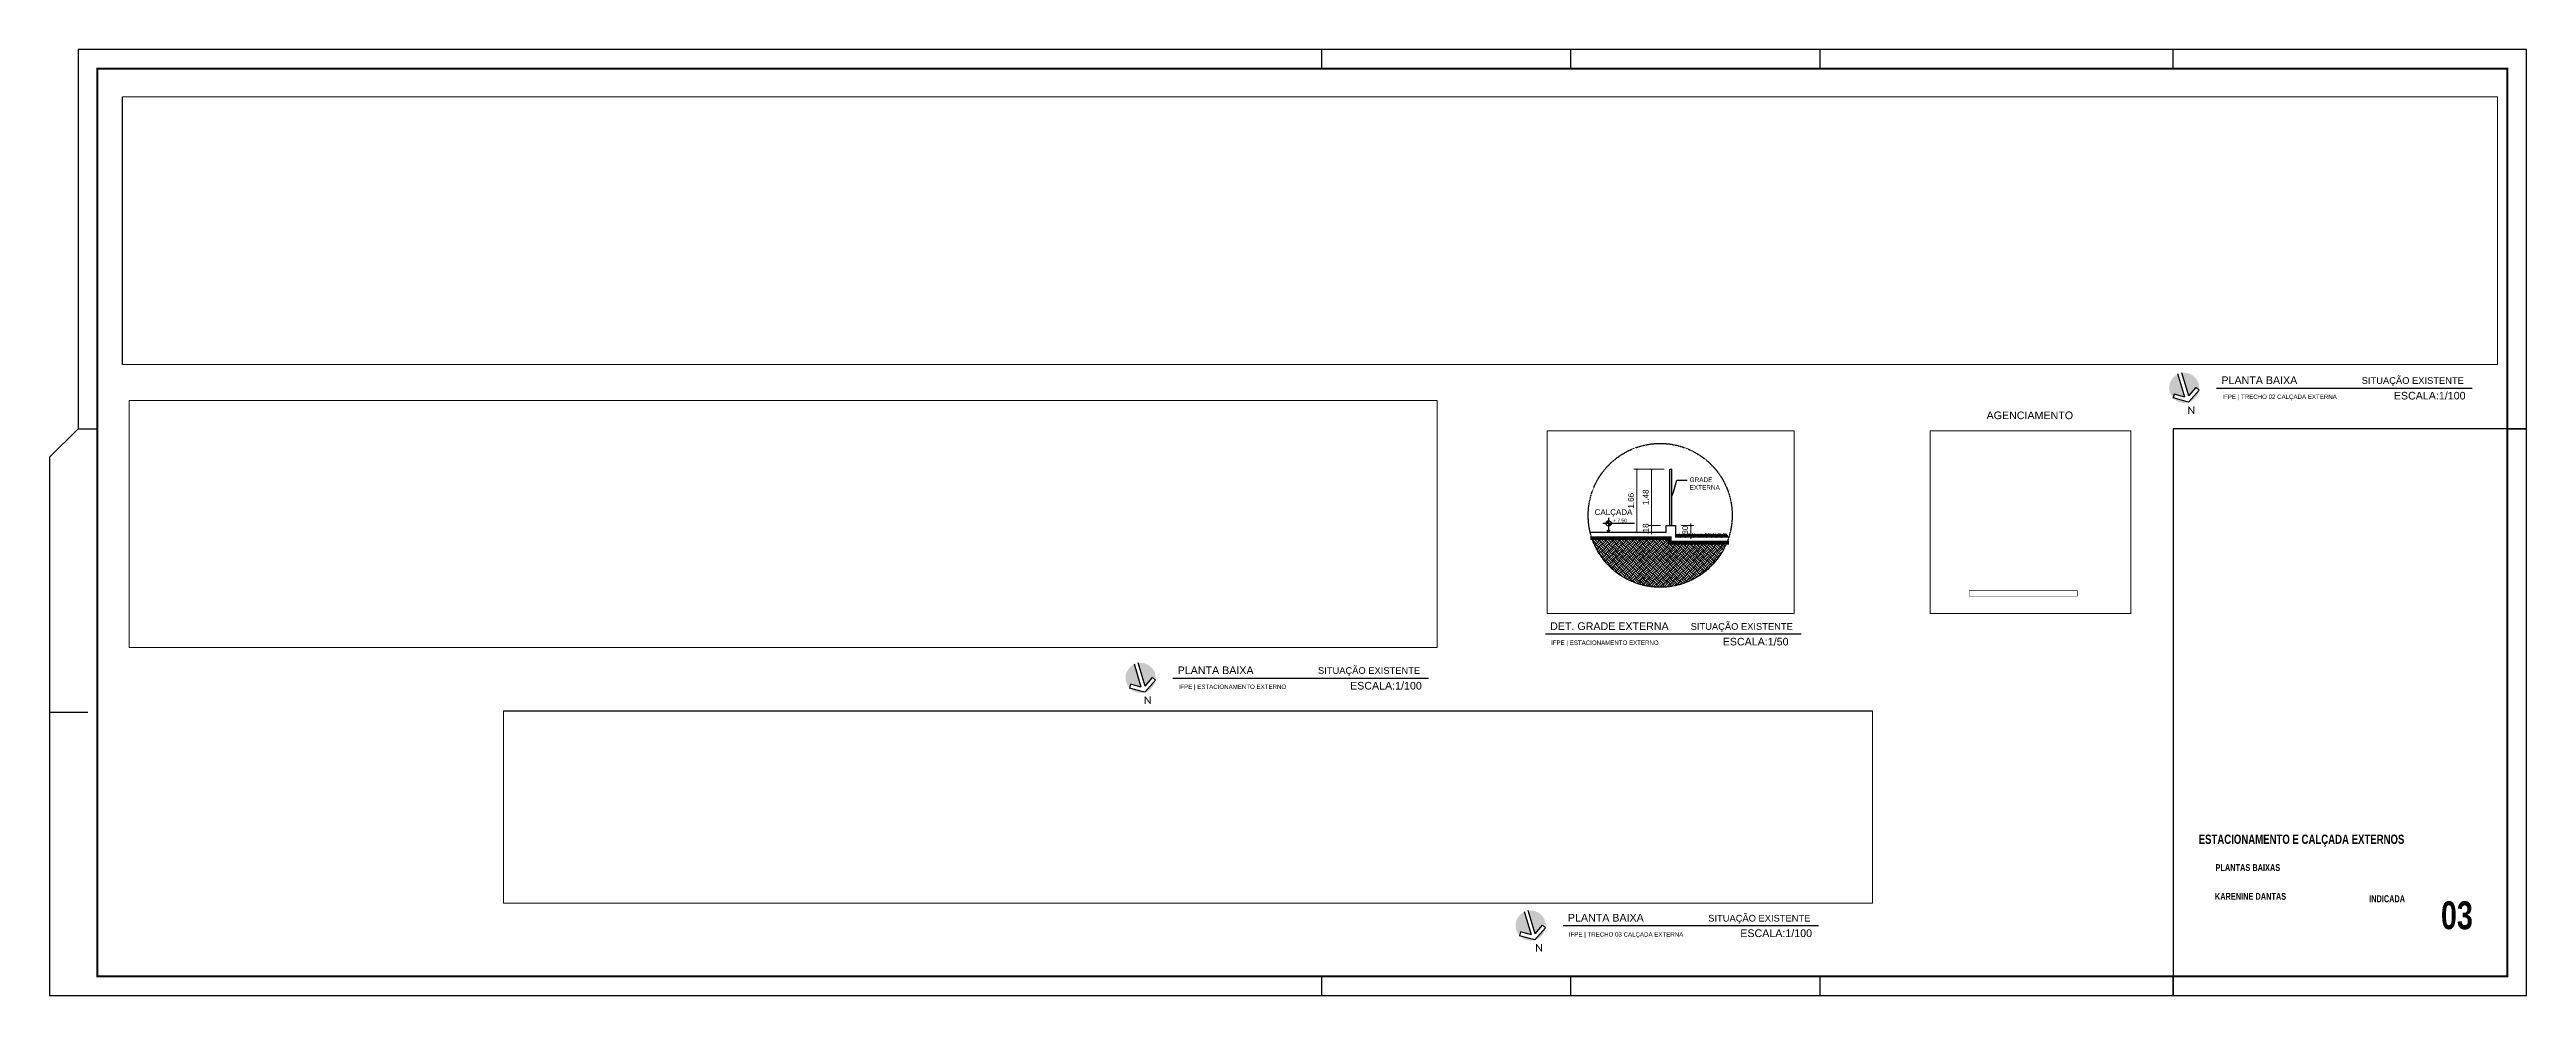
# Paper-space layout 'Layout1' of a CAD drawing. Header units: metres. Extents: x -353 to 945, y -8 to 488.
# The model-space entities are those that its viewports show. They can reach past a viewport. Long polylines and large blocks are cut down to what shows.
import ezdxf
from ezdxf import colors
from ezdxf.entities.mleader import LeaderData, LeaderLine
from ezdxf.math import Vec2, Vec3

# ---------------------------------------------------------------- set-up
doc = ezdxf.new("R2010")
doc.units = ezdxf.units.M
doc.header["$MEASUREMENT"] = 0
doc.linetypes.add('DASHED', pattern=[0.75, 0.5, -0.25])
doc.layers.add('2prancha', color=4, linetype='Continuous', lineweight=18)
doc.layers.add('texto', color=3, linetype='Continuous', lineweight=25)
for name, color, linetype in [('AR-PRANCHA', 7, 'Continuous'), ('COTA 1 100', 2, 'Continuous'), ('COTA DE NÍVEL', 7, 'Continuous'), ('HACHURA', 251, 'Continuous'), ('PENA 0.05', 8, 'Continuous'), ('PENA 0.2', 2, 'Continuous'), ('PENA 01', 1, 'Continuous'), ('PENA 03', 3, 'Continuous'), ('PENA 06', 6, 'Continuous'), ('projeção', 7, 'DASHED'), ('TXT ESPECIFICAÇÃO', 7, 'Continuous'), ('TXT ESPECIFICAÇÕES', 7, 'Continuous'), ('VEG_PLANTAS', 94, 'Continuous')]:
    doc.layers.add(name, color=color, linetype=linetype)
doc.styles.add('GRAF', font='GRAF.SHX')
doc.styles.add('Luana', font='arial.ttf')
doc.styles.get("Standard").update_dxf_attribs({"font": 'arial.ttf'})
doc.styles.add('TÍTULO', font='arialbd.ttf', dxfattribs={"height": 3})
doc.dimstyles.new('arial75', dxfattribs={"dimtxt": 0.15, "dimasz": 0.05, "dimexe": 0.075, "dimexo": 0.15, "dimgap": 0.075, "dimtad": 1, "dimzin": 4, "dimdsep": 46, "dimtxsty": 'Luana', "dimblk": 'ARCHTICK', "dimcen": 0, "dimclrd": 7, "dimclre": 7, "dimclrt": 256, "dimadec": 0, "dimazin": 0, "dimtfac": 1, "dimtix": 1, "dimtmove": 2, "dimatfit": 3, "dimldrblk": 'CLOSEDBLANK', "dimfxl": 0, "dimlwd": 5, "dimlwe": 5, "dimarcsym": 0})

# ---------------------------------------------------------------- blocks, each defined once
blk = doc.blocks.new('carimboob')
at = {"layer": 'AR-PRANCHA', "color": 2, "style": 'TÍTULO', "width": 0.737809}
blk.add_text('ESTACIONAMENTO E CALÇADA EXTERNOS', height=4.875, dxfattribs=at).set_placement((-161.7, 69.4))
at = {"layer": 'AR-PRANCHA', "color": 7, "style": 'TÍTULO', "width": 0.737809}
blk.add_text('KARENINE DANTAS', height=3.6, dxfattribs=at).set_placement((-153.2, 40.1))
blk = doc.blocks.new('Norte046')
h = blk.add_hatch(color=256)
h.paths.add_polyline_path([(1.24, 4.52), (2.58, 5.36, 0.509715), (-5.9, 0.79), (3.58, 0.79)])
h.paths.add_polyline_path([(2.58, 5.36), (5.95, 0, 0.288178)])
h.paths.add_polyline_path([(5.95, 0), (2.58, -5.36, 0.288178)])
h.paths.add_polyline_path([(3.58, -0.79), (-5.9, -0.79, 0.509715), (2.58, -5.36), (1.24, -4.52)])
for p, q in [((3.58, 0.79), (-5.95, 0.79)), ((1.24, 4.52), (2.58, 5.36)), ((3.58, 0.79), (1.24, 4.52)), ((5.95, 0), (2.58, 5.36)), ((5.95, 0), (2.58, -5.36)), ((3.58, -0.79), (-5.95, -0.79)), ((3.58, -0.79), (1.24, -4.52)), ((1.24, -4.52), (2.58, -5.36)), ((2.58, -5.36), (2.58, -5.36))]:
    blk.add_line(p, q)
blk = doc.blocks.new('_ArchTick')
at = {"color": 0, "linetype": 'ByBlock', "const_width": 0.15}
blk.add_lwpolyline([(-0.5, -0.5), (0.5, 0.5)], dxfattribs=at)
blk = doc.blocks.new('*D4')
at = {"layer": 'COTA 1 100', "color": 7, "lineweight": 5, "ltscale": 1.5}
for p, q in [((2611.243, -397.505), (2610.936, -397.505)), ((2611.011, -397.505), (2611.011, -397.455)), ((2611.011, -397.685), (2611.011, -397.505)), ((2611.243, -397.685), (2610.936, -397.685)), ((2611.011, -397.685), (2611.011, -397.735))]:
    blk.add_line(p, q, dxfattribs=at)
at = {"layer": 'Defpoints', "color": 0, "ltscale": 1.5}
for p in [(2611.011, -397.505), (2611.393, -397.505), (2611.393, -397.685)]:
    blk.add_point(p, dxfattribs=at)
at = {"layer": 'COTA 1 100', "color": 7, "lineweight": 5, "ltscale": 1.5, "xscale": 0.05, "yscale": 0.05, "zscale": 0.05}
for p, rotation in [((2611.011, -397.505), 270), ((2611.011, -397.685), 90)]:
    blk.add_blockref('_ArchTick', p, dxfattribs=dict(at, rotation=rotation))
at = {"layer": 'COTA 1 100', "ltscale": 1.5, "insert": (2610.859, -397.595), "char_height": 0.15, "attachment_point": 5, "rotation": 90, "style": 'Luana'}
blk.add_mtext('.18', dxfattribs=at)
blk = doc.blocks.new('_ClosedBlank')
at = {"layer": '2prancha', "color": 0, "lineweight": -2}
for p, q in [((-1, 0.2), (0, 0)), ((-1, 0.2), (-1, -0.2)), ((0, 0), (-1, -0.2))]:
    blk.add_line(p, q, dxfattribs=at)
blk = doc.blocks.new('*D5')
at = {"layer": 'COTA 1 100', "color": 7, "lineweight": 5, "ltscale": 1.5}
for p, q in [((2611.343, -396.025), (2610.936, -396.025)), ((2611.011, -397.505), (2611.011, -396.025)), ((2611.243, -397.505), (2610.936, -397.505))]:
    blk.add_line(p, q, dxfattribs=at)
at = {"layer": 'Defpoints', "color": 0, "ltscale": 1.5}
for p in [(2611.011, -396.025), (2611.493, -396.025), (2611.393, -397.505)]:
    blk.add_point(p, dxfattribs=at)
at = {"layer": 'COTA 1 100', "color": 7, "lineweight": 5, "ltscale": 1.5, "xscale": 0.05, "yscale": 0.05, "zscale": 0.05}
for p, rotation in [((2611.011, -396.025), 90), ((2611.011, -397.505), 270)]:
    blk.add_blockref('_ArchTick', p, dxfattribs=dict(at, rotation=rotation))
at = {"layer": 'COTA 1 100', "ltscale": 1.5, "insert": (2610.859, -396.765), "char_height": 0.15, "attachment_point": 5, "rotation": 90, "style": 'Luana'}
blk.add_mtext('1.48', dxfattribs=at)
blk = doc.blocks.new('*D6')
at = {"layer": 'COTA 1 100', "color": 7, "lineweight": 5, "ltscale": 1.5}
for p, q in [((2611.343, -396.025), (2610.551, -396.025)), ((2610.626, -397.685), (2610.626, -396.025)), ((2611.243, -397.685), (2610.551, -397.685))]:
    blk.add_line(p, q, dxfattribs=at)
at = {"layer": 'Defpoints', "color": 0, "ltscale": 1.5}
for p in [(2610.626, -396.025), (2611.493, -396.025), (2611.393, -397.685)]:
    blk.add_point(p, dxfattribs=at)
at = {"layer": 'COTA 1 100', "color": 7, "lineweight": 5, "ltscale": 1.5, "xscale": 0.05, "yscale": 0.05, "zscale": 0.05}
for p, rotation in [((2610.626, -396.025), 90), ((2610.626, -397.685), 270)]:
    blk.add_blockref('_ArchTick', p, dxfattribs=dict(at, rotation=rotation))
at = {"layer": 'COTA 1 100', "ltscale": 1.5, "insert": (2610.474, -396.855), "char_height": 0.15, "attachment_point": 5, "rotation": 90, "style": 'Luana'}
blk.add_mtext('1.66', dxfattribs=at)
blk = doc.blocks.new('cacho6')
for centre, radius in [((-0.42, 0.24), 0.0184), ((-0.33, 0.28), 0.0156), ((-0.26, 0.26), 0.0104), ((-0.16, 0.31), 0.0082), ((-0.04, 0.22), 0.0116), ((0.01, 0.25), 0.0183), ((0.13, 0.28), 0.0156), ((0.2, 0.26), 0.0104), ((0.29, 0.31), 0.0082), ((0.41, 0.22), 0.0116), ((0.47, 0.25), 0.0183)]:
    blk.add_circle(centre, radius)
blk.add_arc((0.04, 0.24), 0.0184, 202.9972, 106.9767)
for points, knots in [([(0, 0), (0.02, 0.01), (0.05, 0.04), (-0.03, 0.01), (-0.04, 0.09), (-0.06, 0.02), (-0.18, 0.07), (-0.04, 0.07), (0.08, 0.12), (-0.05, 0.08), (0.03, 0.21), (-0.07, 0.07), (-0.08, 0.26), (-0.1, 0.07), (-0.16, 0.21), (0.04, 0.26), (-0.3, 0.3), (-0.13, 0.11), (-0.23, 0.21), (-0.32, 0.09), (-0.13, 0.12), (-0.35, 0), (-0.31, 0.14), (-0.25, 0.23), (-0.45, 0.23), (-0.27, 0.13), (-0.41, 0.06), (-0.45, 0.13), (-0.46, 0.22), (-0.52, 0.13), (-0.43, 0.09), (-0.44, 0.03), (-0.45, 0)], [0.011965, 0.011965, 0.011965, 0.011965, 0.082609, 0.169559, 0.243044, 0.299408, 0.400394, 0.594709, 0.690458, 0.785628, 0.89158, 1.001823, 1.123848, 1.25156, 1.356811, 1.528141, 1.7837, 1.951889, 2.05249, 2.190104, 2.318207, 2.51551, 2.701394, 2.792269, 2.948062, 3.123129, 3.249217, 3.402204, 3.477691, 3.56163, 3.701911, 3.843182, 3.843182, 3.843182, 3.843182]), ([(0.45, 0), (0.47, 0.01), (0.5, 0.04), (0.42, 0.01), (0.41, 0.09), (0.39, 0.02), (0.28, 0.07), (0.41, 0.07), (0.53, 0.12), (0.4, 0.08), (0.48, 0.21), (0.39, 0.07), (0.38, 0.26), (0.35, 0.07), (0.29, 0.21), (0.5, 0.26), (0.16, 0.3), (0.33, 0.11), (0.22, 0.21), (0.13, 0.09), (0.32, 0.12), (0.1, 0), (0.14, 0.14), (0.2, 0.23), (0, 0.23), (0.18, 0.13), (0.05, 0.06), (0.01, 0.13), (-0.01, 0.22), (-0.05, 0.16), (-0.04, 0.14), (-0.04, 0.13)], [0.011965, 0.011965, 0.011965, 0.011965, 0.082609, 0.169559, 0.243044, 0.299408, 0.400394, 0.594709, 0.690458, 0.785628, 0.89158, 1.001823, 1.123848, 1.25156, 1.356811, 1.528141, 1.7837, 1.951889, 2.05249, 2.190104, 2.318207, 2.51551, 2.701394, 2.792269, 2.948062, 3.123129, 3.249217, 3.402204, 3.477691, 3.56163, 3.606746, 3.606746, 3.606746, 3.606746]), ([(0, 0.09), (0, 0.09), (0.01, 0.07), (0.01, 0.05), (0.01, 0.03)], [3.6908032, 3.6908032, 3.6908032, 3.6908032, 3.701911, 3.8032539, 3.8032539, 3.8032539, 3.8032539])]:
    blk.add_open_spline(points, degree=3, knots=knots)
blk = doc.blocks.new('*D7')
at = {"layer": 'COTA 1 100', "color": 7, "lineweight": 5, "ltscale": 1.5}
for p, q in [((2611.793, -397.505), (2612.119, -397.505)), ((2612.044, -397.505), (2612.044, -397.455)), ((2612.044, -397.805), (2612.044, -397.505)), ((2611.793, -397.805), (2612.119, -397.805)), ((2612.044, -397.805), (2612.044, -397.855))]:
    blk.add_line(p, q, dxfattribs=at)
at = {"layer": 'Defpoints', "color": 0, "ltscale": 1.5}
for p in [(2611.643, -397.505), (2612.044, -397.505), (2611.643, -397.805)]:
    blk.add_point(p, dxfattribs=at)
at = {"layer": 'COTA 1 100', "color": 7, "lineweight": 5, "ltscale": 1.5, "xscale": 0.05, "yscale": 0.05, "zscale": 0.05}
for p, rotation in [((2612.044, -397.505), 270), ((2612.044, -397.805), 90)]:
    blk.add_blockref('_ArchTick', p, dxfattribs=dict(at, rotation=rotation))
at = {"layer": 'COTA 1 100', "ltscale": 1.5, "insert": (2611.893, -397.655), "char_height": 0.15, "attachment_point": 5, "rotation": 90, "style": 'Luana'}
blk.add_mtext('.30', dxfattribs=at)
blk = doc.blocks.new('NIV02')
h = blk.add_hatch(color=256)
h.paths.add_polyline_path([(-43.1, -49, 0.414214), (-44.6, -50.5), (-43.1, -50.5)])
h.paths.add_polyline_path([(-43.1, -52, 0.414214), (-41.6, -50.5), (-43.1, -50.5)])
for p, q in [((-46.3, -50.5), (-28.7, -50.5)), ((-43.1, -47.4), (-43.1, -55.6))]:
    blk.add_line(p, q)
blk.add_lwpolyline([(-42.4, -54.3), (-43.1, -55.6), (-43.8, -54.3)])
blk.add_circle((-43.1, -50.5), 1.5)
at = {"style": 'GRAF'}
blk.add_attdef('ELEV', (-40.7, -50), '', height=1.26, dxfattribs=at)

msp = doc.modelspace()

# ---------------------------------------------------------------- hatches: boundary and pattern name
at = {"layer": 'PENA 01', "ltscale": 1.5}
h = msp.add_hatch(dxfattribs=at)
h.set_pattern_fill('EARTH', color=256, scale=0.5, angle=45, style=0, double=1)
h.set_pattern_definition([(45, (2609.45032, -399.12324), (1e-17, 0.1767767), [0.125, -0.125]), (45, (2609.41717, -399.0901), (1e-17, 0.1767767), [0.125, -0.125]), (45, (2609.38403, -399.05695), (1e-17, 0.1767767), [0.125, -0.125]), (135, (2609.38403, -399.03485), (-0.1767767, 3e-17), [0.125, -0.125]), (135, (2609.41717, -399.0017), (-0.1767767, 3e-17), [0.125, -0.125]), (135, (2609.45032, -398.96856), (-0.1767767, 3e-17), [0.125, -0.125])])
h.paths.add_polyline_path([(2612.982, -397.955), (2611.493, -397.955), (2611.493, -397.835), (2609.45, -397.835, 0.694767)])

# ---------------------------------------------------------------- linework, layer by layer
for points in [[(2791.413, -267.97), (3102.217, -267.97), (3102.217, -475.314), (2791.413, -475.314)], [(2346.232, -413.878), (2470.644, -413.878), (2470.644, -430.367), (2346.232, -430.367)], [(2373.393, -451.438), (2448.3, -451.438), (2448.3, -464.014), (2373.393, -464.014)]]:
    msp.add_lwpolyline(points, close=True)
at = {"layer": 'COTA 1 100', "const_width": 0.1}
msp.add_lwpolyline([(2609.407, -397.835), (2611.493, -397.835), (2611.493, -397.955), (2613.036, -397.955)], dxfattribs=at)
at = {"layer": 'HACHURA', "color": 11, "linetype": 'DASHED', "ltscale": 5, "const_width": 0.5}
msp.add_lwpolyline([(2878.388, -435.359), (2991.576, -435.359), (2991.576, -441.239), (2878.388, -441.239)], close=True, dxfattribs=at)
at = {"layer": 'PENA 03', "ltscale": 1.5}
for p, q in [((2611.493, -397.505), (2611.493, -396.025)), ((2611.493, -396.025), (2611.543, -396.025)), ((2611.543, -397.505), (2611.543, -396.025))]:
    msp.add_line(p, q, dxfattribs=at)
at = {"layer": 'PENA 06', "ltscale": 1.5}
for p, q in [((2611.393, -397.685), (2609.407, -397.685)), ((2611.643, -397.805), (2613.036, -397.805))]:
    msp.add_line(p, q, dxfattribs=at)
msp.add_lwpolyline([(2611.393, -397.685), (2611.393, -397.505), (2611.643, -397.505), (2611.643, -397.805)], dxfattribs=at)
at = {"layer": 'projeção'}
msp.add_circle((2611.238, -397.238), 1.885, dxfattribs=at)

# ---------------------------------------------------------------- block references
at = {"layer": 'COTA DE NÍVEL', "ltscale": 0.05}
ref = msp.add_blockref('NIV02', (2611.912, -395.073), dxfattribs=dict(at, xscale=0.04700033422459893, yscale=0.04700033422459893, zscale=0.04700033422459893))
ref.add_attrib('ELEV', '+ 7.50', (2610.001, -397.421), dxfattribs={"layer": '0', "height": 0.0938, "style": 'Luana'})
at = {"layer": 'VEG_PLANTAS', "xscale": -0.2913324155519772, "yscale": 0.2913324155519772, "zscale": 0.2913324155519772}
for p in [(2611.783, -397.813), (2612.042, -397.813), (2612.343, -397.813), (2612.593, -397.813), (2612.852, -397.813)]:
    msp.add_blockref('cacho6', p, dxfattribs=at)

# ---------------------------------------------------------------- texts
at = {"layer": 'texto', "color": 2, "ltscale": 0.05, "insert": (2610.015, -397.175), "char_height": 0.15, "width": 1.4505, "attachment_point": 5, "style": 'Luana'}
msp.add_mtext('CALÇADA', dxfattribs=at)

# ---------------------------------------------------------------- dimensions: what is measured, and where the dimension line sits
at = {"layer": 'COTA 1 100', "ltscale": 1.5}
for base, p1, p2, picture, middle in [((2610.626, -396.025), (2611.393, -397.685), (2611.493, -396.025), '*D6', (2610.474, -396.855)), ((2611.011, -396.025), (2611.393, -397.505), (2611.493, -396.025), '*D5', (2610.859, -396.765)), ((2611.011, -397.505), (2611.393, -397.685), (2611.393, -397.505), '*D4', (2610.859, -397.595)), ((2612.044, -397.505), (2611.643, -397.805), (2611.643, -397.505), '*D7', (2611.893, -397.655))]:
    dim = msp.add_linear_dim(base=base, p1=p1, p2=p2, angle=90, dimstyle='arial75', dxfattribs=at)
    dim.commit()
    dim.dimension.update_dxf_attribs({"geometry": picture, "text_midpoint": middle})

# ---------------------------------------------------------------- leaders
at = {"layer": 'TXT ESPECIFICAÇÕES', "ltscale": 0.05}
ml = msp.add_multileader_mtext('Standard', dxfattribs=at)
ml.set_content('GRADE\\PEXTERNA', color=256)
ml.set_leader_properties()
ml.build(insert=Vec2(0, 0))
ml.multileader.update_dxf_attribs({"dogleg_length": 0.36, "arrow_head_size": 0.113})
ctx = ml.context
ctx.base_point, ctx.char_height, ctx.arrow_head_size, ctx.landing_gap_size, ctx.plane_origin = Vec3(2611.941, -396.317), 0.12, 0.113, 0.0675, Vec3(2611.599, -396.349)
notes = []
notes.append((ctx, [(0, (1, 1, 0), (2611.671, -396.317), (1, 0), 0.27, [(0, [(2611.543, -396.765)], 0, [])])]))
ctx.mtext.insert, ctx.mtext.flow_direction = Vec3(2612.009, -396.245), 5
for ctx, leaders in notes:
    for number, flags, end, landing, length, lines in leaders:
        leader = LeaderData()
        leader.index, (leader.has_last_leader_line, leader.has_dogleg_vector, leader.attachment_direction) = number, flags
        leader.last_leader_point, leader.dogleg_vector, leader.dogleg_length = Vec3(end), Vec3(landing), length
        for number, points, colour, breaks in lines:
            line = LeaderLine()
            line.index, line.vertices, line.color, line.breaks = number, Vec3.list(points), colors.encode_raw_color(colour), breaks
            leader.lines.append(line)
        ctx.leaders.append(leader)

psp = doc.layouts.get("Layout1")

# ---------------------------------------------------------------- linework, layer by layer
at = {"layer": 'Defpoints'}
psp.add_lwpolyline([(759.8, -7.7), (944.8, -7.7), (944.8, 289.3), (759.8, 289.3)], close=True, dxfattribs=at)
at = {"layer": 'PENA 01'}
for points in [[(-352.6, 274.3), (-352.6, -7.7), (944.8, -7.7), (944.8, 488), (-337.6, 488)], [(-337.6, 488), (-337.6, 289.3), (-352.6, 274.3)], [(313.8, 478), (313.8, 488)], [(444.3, 478), (444.3, 488)], [(574.8, 478), (574.8, 488)], [(759.8, 478), (759.8, 488)], [(-337.6, 289.3), (-327.6, 289.3)], [(934.8, 289.3), (944.8, 289.3)], [(-352.6, 140.8), (-332.6, 140.8)], [(313.8, -7.7), (313.8, 2.3)], [(444.3, -7.7), (444.3, 2.3)], [(574.8, -7.7), (574.8, 2.3)], [(759.8, -7.7), (759.8, 2.3)]]:
    psp.add_lwpolyline(points, dxfattribs=at)
at = {"layer": 'PENA 03', "const_width": 1}
psp.add_lwpolyline([(-327.6, 2.3), (934.8, 2.3), (934.8, 478), (-327.6, 478)], close=True, dxfattribs=at)
at = {"layer": 'TXT ESPECIFICAÇÃO', "linetype": 'ByBlock'}
for p, q in [((782.5, 310.6), (916.3, 310.6)), ((431, 181.8), (564.8, 181.8)), ((235.8, 158.6), (369.7, 158.6)), ((440.2, 28.9), (574, 28.9))]:
    psp.add_line(p, q, dxfattribs=at)

# ---------------------------------------------------------------- block references
at = {"layer": 'AR-PRANCHA'}
psp.add_blockref('carimboob', (934.8, 2.3), dxfattribs=at)
at = {"layer": 'PENA 01', "color": 0, "xscale": 1.325982727227846, "yscale": 1.325982727227846, "zscale": 1.325982727227846, "rotation": 286.5877045453449}
for p in [(765.5, 310.7), (218.9, 158.7), (423.2, 28.9)]:
    psp.add_blockref('Norte046', p, dxfattribs=at)

# ---------------------------------------------------------------- texts
at = {"layer": 'AR-PRANCHA', "color": 2, "style": 'TÍTULO', "width": 0.737809}
for s, height, p in [('PLANTAS BAIXAS', 3.6, (781.9, 57.5)), ('03', 14.58, (900, 27))]:
    psp.add_text(s, height=height, dxfattribs=at).set_placement(p)
at = {"layer": 'AR-PRANCHA', "color": 7, "style": 'TÍTULO', "width": 0.737809}
psp.add_text('INDICADA', height=3.73, dxfattribs=at).set_placement((862.4, 41.1))
at = {"layer": 'PENA 0.05', "style": 'Luana'}
for p in [(858.5, 312.8), (507, 183.9), (311.8, 160.8), (516.2, 31)]:
    psp.add_text('SITUAÇÃO EXISTENTE', height=3.5, dxfattribs=at).set_placement(p)
at = {"layer": 'PENA 0.05', "color": 1, "linetype": 'ByBlock', "style": 'Luana'}
for s, p in [('IFPE | TRECHO 02 CALÇADA EXTERNA', (785.5, 304.9)), ('IFPE | ESTACIONAMENTO EXTERNO', (433.9, 176)), ('IFPE | ESTACIONAMENTO EXTERNO', (238.8, 152.9)), ('IFPE | TRECHO 03 CALÇADA EXTERNA', (443.2, 23.1))]:
    psp.add_text(s, height=2.3, dxfattribs=at).set_placement(p)
at = {"layer": 'PENA 0.2', "style": 'Luana'}
for s, p in [('PLANTA BAIXA', (785, 312.7)), ('ESCALA:1/100', (875.3, 304.6)), ('AGENCIAMENTO', (662, 294.3)), ('DET. GRADE EXTERNA', (433.4, 183.8)), ('ESCALA:1/50', (523.8, 175.7)), ('PLANTA BAIXA', (238.3, 160.7)), ('ESCALA:1/100', (328.6, 152.6)), ('PLANTA BAIXA', (442.7, 31)), ('ESCALA:1/100', (533, 22.9))]:
    psp.add_text(s, height=4, dxfattribs=at).set_placement(p)
at = {"layer": 'PENA 0.2', "char_height": 4, "width": 294.393, "attachment_point": 5, "style": 'Luana'}
for insert in [(769.2, 299), (222.6, 147), (427.6, 17.2)]:
    psp.add_mtext('{\\fCorbel|b0|i0|c0|p34;N}', dxfattribs=dict(at, insert=insert))

# ---------------------------------------------------------------- viewports
at = {"layer": 'Defpoints'}
psp.add_viewport(center=(496.5, 240.3), size=(129.3, 95.655), view_center_point=(2611.511, -397.417), view_height=4.78274, status=6, dxfattribs=at)
at = {"layer": 'PENA 01'}
for center, size, view_center_point, view_height, status in [((307.6, 393.1), (1244.1, 140.324), (2408.436, -420.967), 14.03245, 4), ((31.7, 239.4), (685.2, 129.493), (2382.428, -396.235), 12.94932, 3), ((243.7, 91.1), (717, 100.783), (2409.585, -456.477), 10.07827, 5)]:
    psp.add_viewport(center=center, size=size, view_center_point=view_center_point, view_height=view_height, status=status, dxfattribs=at)
psp.add_viewport(center=(685, 240.3), size=(105.1, 95.655), view_center_point=(2942.562, -363.625), view_height=191.30951, dxfattribs=at)

doc.saveas('drawing.dxf')
